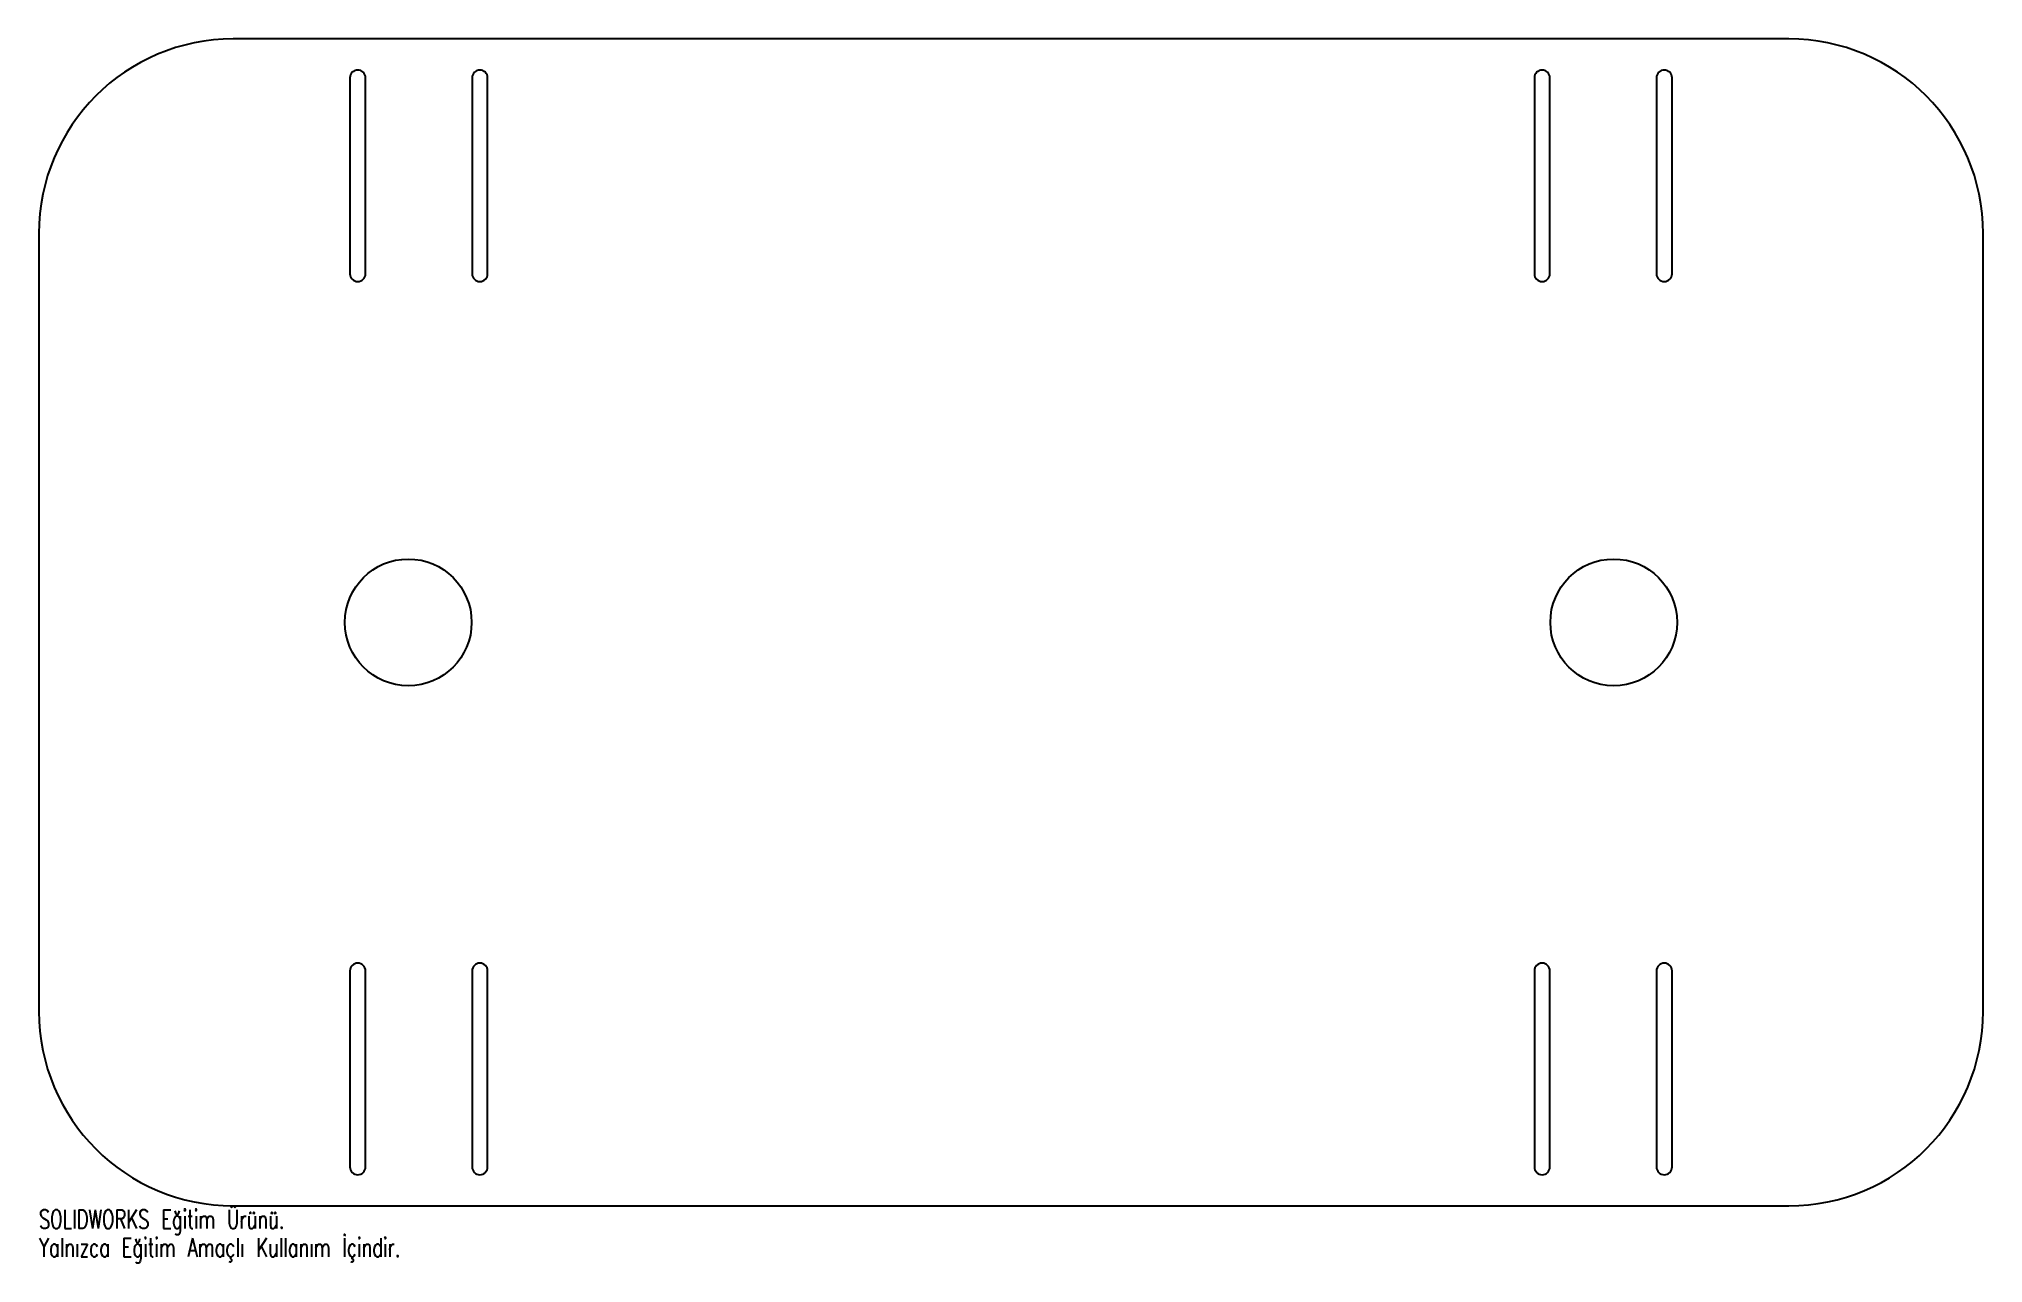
# Model space of a CAD drawing. Header units: millimetres. Extents: x -250 to 250, y -165 to 150.
import ezdxf

# ---------------------------------------------------------------- set-up
doc = ezdxf.new("R2010")
doc.units = ezdxf.units.MM
doc.styles.add('SLDTEXTSTYLE0', font='TXT', dxfattribs={"width": 0.7, "bigfont": 'bigfont'})

msp = doc.modelspace()

# ---------------------------------------------------------------- linework, layer by layer
at = {"color": 7, "linetype": 'Continuous', "lineweight": 25}
for p, q in [((200, 150), (-200, 150)), ((-170, 140), (-170, 89.61)), ((-166, 89.61), (-166, 140)), ((-138.6, 140), (-138.6, 89.61)), ((-134.6, 89.61), (-134.6, 140)), ((134.6, 140), (134.6, 89.61)), ((138.6, 89.61), (138.6, 140)), ((166, 140), (166, 89.61)), ((170, 89.61), (170, 140)), ((-250, 100), (-250, -100)), ((250, -100), (250, 100)), ((-170, -89.61), (-170, -140)), ((-166, -140), (-166, -89.61)), ((-138.6, -89.61), (-138.6, -140)), ((-134.6, -140), (-134.6, -89.61)), ((134.6, -89.61), (134.6, -140)), ((138.6, -140), (138.6, -89.61)), ((166, -89.61), (166, -140)), ((170, -140), (170, -89.61)), ((-200, -150), (200, -150))]:
    msp.add_line(p, q, dxfattribs=at)
for centre in [(-155, 0), (155, 0)]:
    msp.add_circle(centre, 16.29, dxfattribs=at)
for centre, radius, start, end in [((-200, 100), 50, 90, 180), ((200, 100), 50, 0, 90), ((-168, 140), 2, 0, 180), ((-136.6, 140), 2, 0, 180), ((136.6, 140), 2, 0, 180), ((168, 140), 2, 0, 180), ((-168, 89.61), 2, 180, 0), ((-136.6, 89.61), 2, 180, 0), ((136.6, 89.61), 2, 180, 0), ((168, 89.61), 2, 180, 0), ((-168, -89.61), 2, 0, 180), ((-136.6, -89.61), 2, 0, 180), ((136.6, -89.61), 2, 0, 180), ((168, -89.61), 2, 0, 180), ((-200, -100), 50, 180, 270), ((200, -100), 50, 270, 0), ((-168, -140), 2, 180, 0), ((-136.6, -140), 2, 180, 0), ((136.6, -140), 2, 180, 0), ((168, -140), 2, 180, 0)]:
    msp.add_arc(centre, radius, start, end, dxfattribs=at)

# ---------------------------------------------------------------- texts
at = {"color": 7, "linetype": 'Continuous', "char_height": 4.8336, "attachment_point": 1, "style": 'SLDTEXTSTYLE0'}
for s, insert in [('SOLIDWORKS Eğitim Ürünü.', (-250, -151.02)), ('Yalnızca Eğitim Amaçlı Kullanım İçindir.', (-250, -158.27))]:
    msp.add_mtext(s, dxfattribs=dict(at, insert=insert))

doc.saveas('drawing.dxf')
